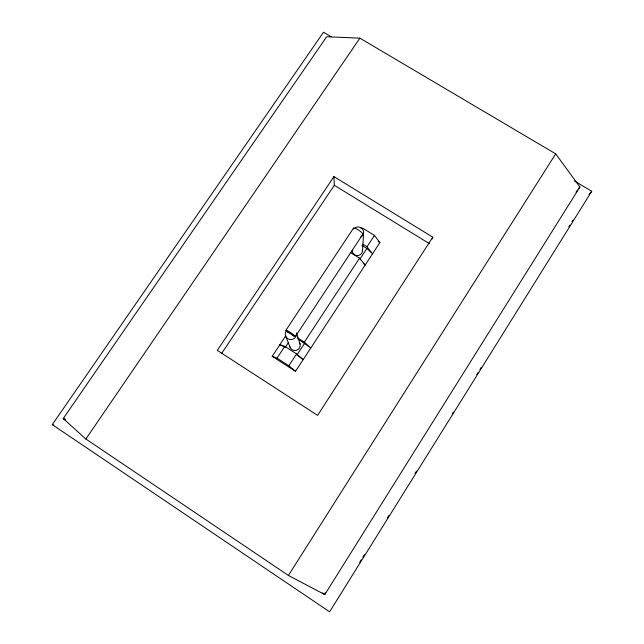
<?xml version="1.0" encoding="UTF-8"?>
<svg xmlns="http://www.w3.org/2000/svg" width="644" height="644" viewBox="0 0 644 644"><rect width="100%" height="100%" fill="white"/><g stroke="black" fill="none" stroke-linecap="round" stroke-linejoin="round"><path stroke-width="0.97" d="M362.524 250.758L363.619 232.532M325.228 592.657L324.785 594.581L288.399 575.446L85.861 439.007L63.217 418.576L326.685 36.732L359.899 38.173L555.7 153.86L579.906 187.002L324.785 594.581L322.29 592.907M432.196 238.956L432.792 237.177L333.938 176.609L217.286 350.368L317.589 415.372L432.792 237.177M359.666 562.317L361.26 559.757M362.854 557.197L364.456 554.637M387.342 517.929L388.936 515.361M415.018 473.533L416.62 470.965M452.281 413.77L453.344 412.055M476.761 374.494L477.832 372.787M479.957 369.374L481.02 367.668M568.845 226.793L569.916 225.086M572.041 221.673L573.104 219.966M574.424 181.004L591.723 191.268L329.599 611.8L52.277 424.638L323.505 32.2L331.29 36.821M288.399 575.446L555.7 153.86M360.785 228.234L362.773 228.201L374.478 235.422L379.888 242.571L295.516 371.322L288.834 365.76L296.61 353.926L284.793 346.351L279.874 344.693L284.342 346.947M297.963 338.937L310.802 348.01L304.346 342.149L359.537 258.163L350.32 252.432M361.904 245.404L366.887 248.495L372.546 253.784L367.016 246.773L374.478 235.422M296.973 354.916L304.66 343.22M359.988 259.001L366.887 248.495M295.387 336.546L362.701 234.448M285.944 330.235L353.484 228.161M295.516 371.322L272.195 356.309L285.88 335.605M272.195 356.309L277.009 358.144L284.793 346.351M285.244 347.398L288.536 342.399M221.536 353.564L334.317 185.287L333.938 176.609M85.861 439.007L359.899 38.173M576.002 192.154L577.676 189.94M578.795 188.475L579.906 187.002M589.075 194.552L591.723 191.268M52.277 424.638L53.871 425.008M65.165 419.083L63.217 418.576L65.72 420.258M292.505 335.234A5.691 0.588 33.4 0 0 293.575 335.838L295.065 336.514A5.691 0.588 33.4 0 0 294.445 335.411L293.559 334.703A5.691 0.588 33.4 0 0 287.731 330.927L286.25 330.259A5.691 0.588 33.4 0 0 286.918 331.394L287.804 332.095A5.691 0.588 33.4 0 0 288.882 332.884M334.317 185.287L429.58 243.762M378.237 241.548L379.888 242.571M362.838 244.181L367.016 246.773M297.6 337.834L304.346 342.149M287.417 331.781L294.405 336.249M277.009 358.144L288.834 365.76M297.745 355.512L303.171 359.642L296.61 353.926M363.739 263.726L365.164 265.038L359.537 258.163M285.823 336.571L290.251 347.696M296.433 332.811L300.096 344.202M354.305 228.314A5.571 5.385 0 0 1 362.62 229.216A5.571 5.385 0 0 1 360.624 237.081M362.411 249.445A5.176 5.031 0.3 0 1 357.798 255.547A5.176 5.031 0.3 0 1 352.179 250.299M296.538 334.268A5.675 5.587 -20.3 0 1 289.108 339.34A5.675 5.587 -20.3 0 1 286.161 330.984M299.645 342.922A5.265 5.2 -21.5 0 1 296.683 350.215A5.265 5.2 -21.5 0 1 289.8 346.416M362.29 234.569A5.587 1.28 33.6 0 0 362.049 232.911L361.252 232.114A5.587 1.28 33.6 0 0 355.504 228.443L353.886 228.032A5.587 1.28 33.6 0 0 353.628 229.039"/></g></svg>
